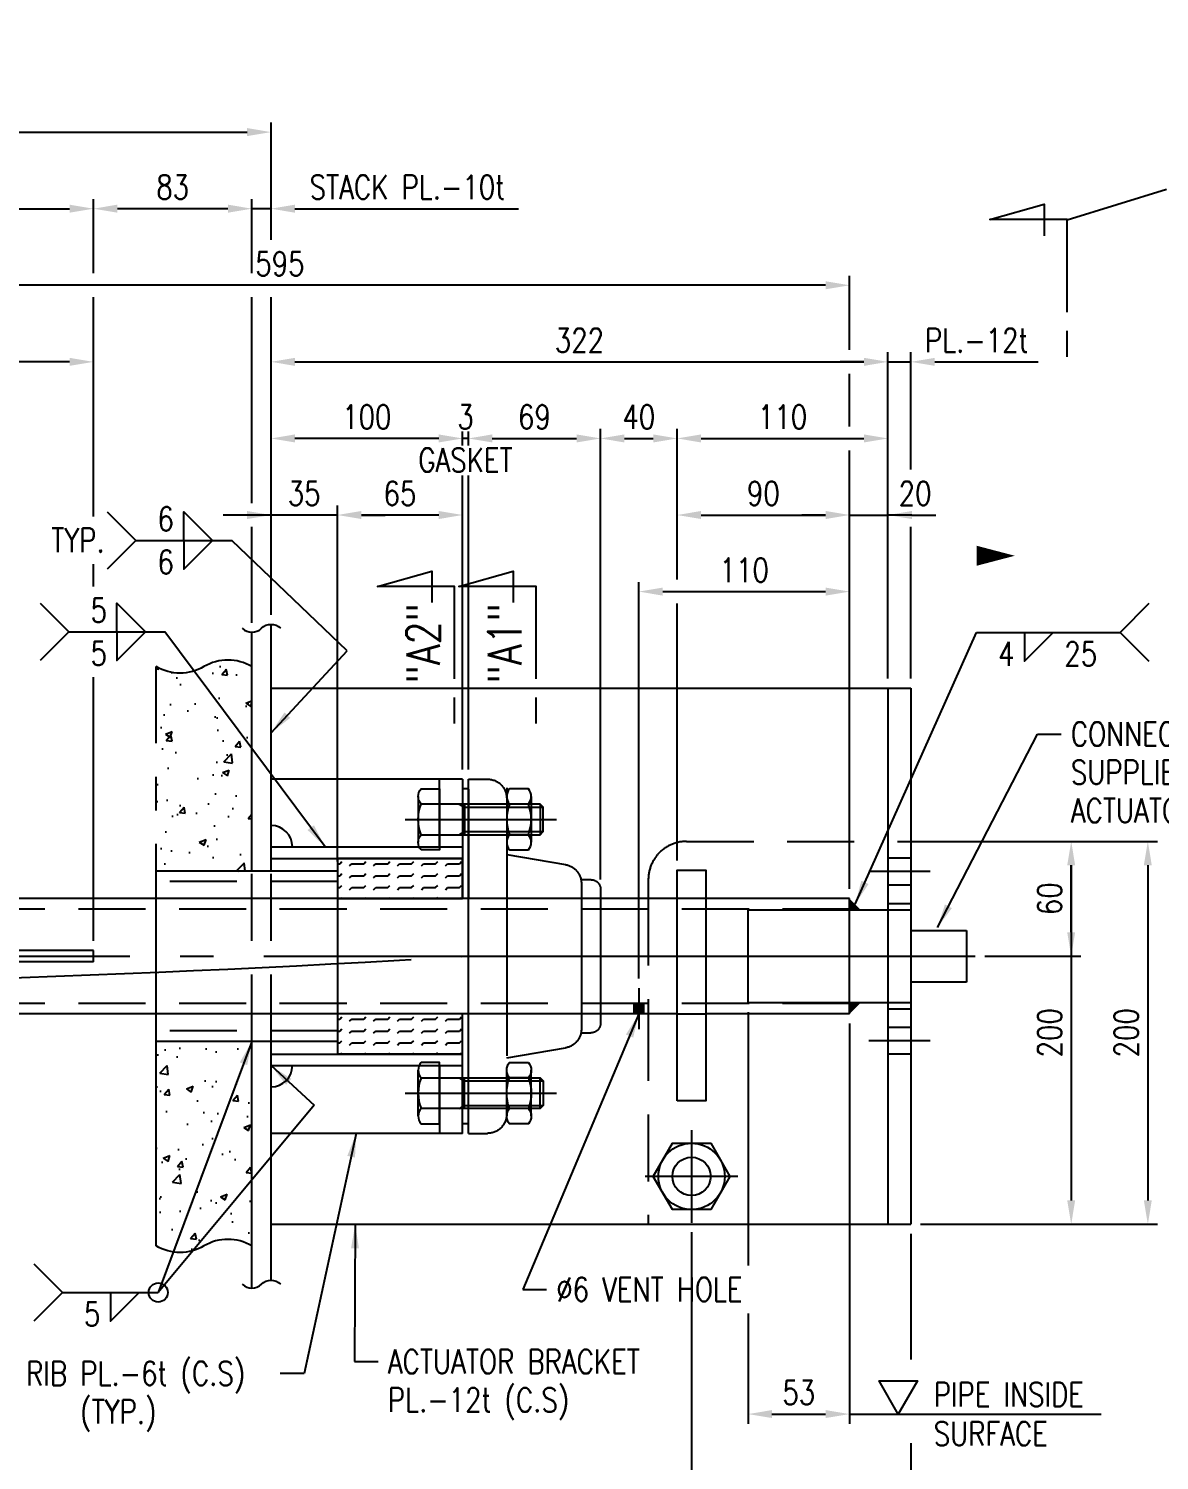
# Model space of a CAD drawing. Header units: millimetres. Extents: x 0 to 134087, y -49114 to 20834.
# Drawn here: x 86201 to 87381, y -28843 to -27347 of the extents above; entities that cross this region are included whole.
import ezdxf
from ezdxf.enums import TextEntityAlignment as Align

# ---------------------------------------------------------------- set-up
doc = ezdxf.new("R2010")
doc.units = ezdxf.units.MM
doc.header["$LTSCALE"] = 35
for name, pattern in [('FDN', [7.5, 4, -0.7, 0.7, -0.7, 0.7, -0.7]), ('JNK-CENTER', [34, 30, -1.5, 1, -1.5]), ('JNK-HIDDEN', [3, 2, -1]), ('JNK-PHANTOM', [15, 10, -1, 1, -1, 1, -1])]:
    doc.linetypes.add(name, pattern=pattern)
for name, color, linetype in [('CEN-R', 1, 'JNK-CENTER'), ('CON-C', 4, 'Continuous'), ('CON-G', 3, 'Continuous'), ('CON-W', 7, 'Continuous'), ('CON-Y', 2, 'Continuous'), ('Dim-W', 7, 'Continuous'), ('HID-Y', 2, 'JNK-HIDDEN'), ('PHA-W', 7, 'JNK-PHANTOM'), ('rev-1', 2, 'Continuous'), ('STL-OBJT', 7, 'Continuous'), ('TXT-Y', 2, 'Continuous'), ('TXTT-C', 4, 'Continuous')]:
    doc.layers.add(name, color=color, linetype=linetype)
doc.styles.add('SIMPLEX', font='simplex.shx', dxfattribs={"width": 0.8})
doc.dimstyles.new('DIM10x2', dxfattribs={"dimscale": 10, "dimtxt": 2.5, "dimasz": 2.5, "dimexe": 1, "dimexo": 1, "dimgap": 1, "dimtad": 1, "dimdec": 0, "dimlfac": 0.5, "dimdsep": 46, "dimtxsty": 'SIMPLEX', "dimcen": 0, "dimclrd": 256, "dimclre": 256, "dimclrt": 2, "dimadec": 1, "dimazin": 2, "dimtfac": 1, "dimtdec": 0, "dimtix": 1, "dimtmove": 2, "dimatfit": 3, "dimfxl": 1, "dimarcsym": 1})

# ---------------------------------------------------------------- blocks, each defined once
blk = doc.blocks.new('UCF212')
at = {"layer": 'CEN-R'}
for p, q in [((-71.5, -32.97), (-71.5, 46.09)), ((71.5, -32.97), (71.5, 46.09))]:
    blk.add_line(p, q, dxfattribs=at)
at = {"layer": 'Dim-W'}
for p, q in [((-79.5, 37.41), (-63.5, 37.41)), ((79.5, 37.41), (63.5, 37.41)), ((-83.41, 32.8), (-59.59, 32.8)), ((-79.5, 31.31), (-79.5, 21.49)), ((-63.5, 31.31), (-63.5, 21.49)), ((83.41, 32.8), (59.59, 32.8)), ((63.5, 31.31), (63.5, 21.49)), ((79.5, 31.31), (79.5, 21.49)), ((-83.41, 20), (-59.59, 20)), ((83.41, 20), (59.59, 20)), ((-79.5, -2), (-63.5, -2)), ((79.5, -2), (63.5, -2)), ((-83.41, -26.2), (-59.59, -26.2)), ((83.41, -26.2), (59.59, -26.2))]:
    blk.add_line(p, q, dxfattribs=at)
for points in [[(-63.5, -24.71), (-63.5, 37.41), (-65.1, 39.01), (-77.9, 39.01), (-79.5, 37.41), (-79.5, -24.71)], [(-79.5, -4.77), (-77.9, -2), (-77.9, 39.01)], [(-63.5, -4.77), (-65.1, -2), (-65.1, 39.01)], [(63.5, -24.71), (63.5, 37.41), (65.1, 39.01), (77.9, 39.01), (79.5, 37.41), (79.5, -24.71)], [(63.5, -4.77), (65.1, -2), (65.1, 39.01)], [(79.5, -4.77), (77.9, -2), (77.9, 39.01)]]:
    blk.add_lwpolyline(points, dxfattribs=at)
for points in [[(-55.5, 31.31, 0.372659), (-63.5, 31.31, 0.186242), (-79.5, 31.31, 0.372659), (-87.5, 31.31), (-87.5, 21.49, 0.372659), (-79.5, 21.49, 0.186242), (-63.5, 21.49, 0.372659), (-55.5, 21.49)], [(55.5, 31.31, -0.372659), (63.5, 31.31, -0.186242), (79.5, 31.31, -0.372659), (87.5, 31.31), (87.5, 21.49, -0.372659), (79.5, 21.49, -0.186242), (63.5, 21.49, -0.372659), (55.5, 21.49)], [(-55.5, -24.71, -0.372659), (-63.5, -24.71, -0.186242), (-79.5, -24.71, -0.372659), (-87.5, -24.71), (-87.5, -15), (-55.5, -15)], [(55.5, -24.71, 0.372659), (63.5, -24.71, 0.186242), (79.5, -24.71, 0.372659), (87.5, -24.71), (87.5, -15), (55.5, -15)]]:
    blk.add_lwpolyline(points, format="xyb", close=True, dxfattribs=at)
at = {"layer": 'PHA-W', "linetype": 'FDN'}
for p, q in [((35, 69), (-35, 69)), ((-40, 59), (-40, 64)), ((40, 59), (40, 64)), ((38.01, 59), (-38.01, 59)), ((-53.06, 20), (-47.87, 50.67)), ((53.06, 20), (47.87, 50.67)), ((88, 20), (-83.41, 20)), ((-92.5, 0), (-92.5, 10)), ((92.5, 0), (92.5, 10)), ((-92.5, 0), (92.5, 0))]:
    blk.add_line(p, q, dxfattribs=at)
for centre, radius, start, end in [((-35, 64), 5, 90, 180), ((35, 64), 5, 0, 90), ((-38.01, 49), 10, 90, 170.40751), ((38.01, 49), 10, 9.59249, 90), ((-82.5, 10), 10, 90, 180), ((82.5, 10), 10, 0, 90)]:
    blk.add_arc(centre, radius, start, end, dxfattribs=at)
blk = doc.blocks.new('*D1773')
at = {"layer": 'CON-W', "lineweight": -2, "transparency": 16777216}
for p, q in [((84567.3, -27602.5), (84567.3, -27445)), ((84592.3, -27455), (86428.6, -27455)), ((86453.6, -27567.5), (86453.6, -27445)), ((84567.3, -27959.2), (84567.3, -27627.5)), ((86453.6, -27959.2), (86453.6, -27627.5))]:
    blk.add_line(p, q, dxfattribs=at)
at = {"layer": 'CON-W', "transparency": 16777216}
for points in [[(84592.3, -27450.8), (84592.3, -27459.2), (84567.3, -27455)], [(86428.6, -27450.8), (86428.6, -27459.2), (86453.6, -27455)]]:
    blk.add_solid(points, dxfattribs=at)
at = {"layer": 'DEFPOINTS', "color": 0, "transparency": 16777216}
for p in [(86453.6, -27455), (84567.3, -27969.2), (86453.6, -27969.2)]:
    blk.add_point(p, dxfattribs=at)
at = {"layer": 'CON-W', "color": 2, "transparency": 16777216, "insert": (85510.4, -27425.9), "char_height": 25, "attachment_point": 5, "style": 'SIMPLEX'}
blk.add_mtext('{\\L2260} (O/O CASING PL.)', dxfattribs=at)
blk = doc.blocks.new('*D1776')
at = {"layer": 'CON-W', "lineweight": -2, "transparency": 16777216}
for p, q in [((84752.6, -27602.5), (84752.6, -27525)), ((86268.2, -27602.5), (86268.2, -27525)), ((84777.6, -27535), (86243.2, -27535)), ((84752.6, -28299.9), (84752.6, -27627.5)), ((86268.2, -27856.4), (86268.2, -27627.5)), ((86268.2, -27929.5), (86268.2, -27906.4)), ((86268.2, -28299.9), (86268.2, -28024.5))]:
    blk.add_line(p, q, dxfattribs=at)
at = {"layer": 'CON-W', "transparency": 16777216}
for points in [[(84777.6, -27530.8), (84777.6, -27539.2), (84752.6, -27535)], [(86243.2, -27530.8), (86243.2, -27539.2), (86268.2, -27535)]]:
    blk.add_solid(points, dxfattribs=at)
at = {"layer": 'DEFPOINTS', "color": 0, "transparency": 16777216}
for p in [(86268.2, -27535), (84752.6, -28309.9), (86268.2, -28309.9)]:
    blk.add_point(p, dxfattribs=at)
at = {"layer": 'CON-W', "color": 2, "transparency": 16777216, "char_height": 25, "attachment_point": 5, "style": 'SIMPLEX'}
for s, insert in [('{\\L1894}', (85510.4, -27510)), ('(ALLOW. TOL. %%P2/1000 )', (85510.4, -27564))]:
    blk.add_mtext(s, dxfattribs=dict(at, insert=insert))
blk = doc.blocks.new('*D1777')
at = {"layer": 'CON-W', "lineweight": -2, "transparency": 16777216}
for p, q in [((86433.6, -27602.5), (86433.6, -27525)), ((86453.6, -27567.5), (86453.6, -27525)), ((86408.6, -27535), (86383.6, -27535)), ((86453.6, -27535), (86433.6, -27535)), ((86478.6, -27535), (86503.6, -27535)), ((86433.6, -27842.5), (86433.6, -27627.5)), ((86453.6, -27842.5), (86453.6, -27627.5)), ((86433.6, -27967.5), (86433.6, -27867.5)), ((86453.6, -27959.2), (86453.6, -27867.5))]:
    blk.add_line(p, q, dxfattribs=at)
at = {"layer": 'CON-W', "transparency": 16777216}
for points in [[(86408.6, -27530.8), (86408.6, -27539.2), (86433.6, -27535)], [(86478.6, -27530.8), (86478.6, -27539.2), (86453.6, -27535)]]:
    blk.add_solid(points, dxfattribs=at)
at = {"layer": 'DEFPOINTS', "color": 0, "transparency": 16777216}
for p in [(86433.6, -27535), (86433.6, -27977.5), (86453.6, -27969.2)]:
    blk.add_point(p, dxfattribs=at)
at = {"layer": 'CON-W', "color": 2, "transparency": 16777216, "insert": (86595.9, -27512.5), "char_height": 25, "attachment_point": 5, "style": 'SIMPLEX'}
blk.add_mtext('STACK PL.-10t', dxfattribs=at)
blk = doc.blocks.new('*D1779')
at = {"layer": 'CON-W', "lineweight": -2, "transparency": 16777216}
for p, q in [((85868.2, -28057.6), (85868.2, -27605)), ((87057.6, -27682.5), (87057.6, -27605)), ((87032.6, -27615), (85893.2, -27615)), ((87057.6, -27762.5), (87057.6, -27707.5)), ((87057.6, -28245.6), (87057.6, -27787.5)), ((85868.2, -28199.9), (85868.2, -28147.6))]:
    blk.add_line(p, q, dxfattribs=at)
at = {"layer": 'CON-W', "transparency": 16777216}
for points in [[(85893.2, -27610.8), (85893.2, -27619.2), (85868.2, -27615)], [(87032.6, -27610.8), (87032.6, -27619.2), (87057.6, -27615)]]:
    blk.add_solid(points, dxfattribs=at)
at = {"layer": 'DEFPOINTS', "color": 0, "transparency": 16777216}
for p in [(85868.2, -27615), (85868.2, -28209.9), (87057.6, -28255.6)]:
    blk.add_point(p, dxfattribs=at)
at = {"layer": 'CON-W', "color": 2, "transparency": 16777216, "insert": (86462.9, -27592.5), "char_height": 25, "attachment_point": 5, "style": 'SIMPLEX'}
blk.add_mtext('595', dxfattribs=at)
blk = doc.blocks.new('*D1780')
at = {"layer": 'CON-W', "lineweight": -2, "transparency": 16777216}
for p, q in [((86453.6, -27959.2), (86453.6, -27765)), ((86653.6, -27782.8), (86653.6, -27765)), ((86628.6, -27775), (86478.6, -27775)), ((86653.6, -28120.9), (86653.6, -27813.6))]:
    blk.add_line(p, q, dxfattribs=at)
at = {"layer": 'CON-W', "transparency": 16777216}
for points in [[(86478.6, -27770.8), (86478.6, -27779.2), (86453.6, -27775)], [(86628.6, -27770.8), (86628.6, -27779.2), (86653.6, -27775)]]:
    blk.add_solid(points, dxfattribs=at)
at = {"layer": 'DEFPOINTS', "color": 0, "transparency": 16777216}
for p in [(86453.6, -27775), (86453.6, -27969.2), (86653.6, -28130.9)]:
    blk.add_point(p, dxfattribs=at)
at = {"layer": 'CON-W', "color": 2, "transparency": 16777216, "insert": (86553.6, -27752.5), "char_height": 25, "attachment_point": 5, "style": 'SIMPLEX'}
blk.add_mtext('100', dxfattribs=at)
blk = doc.blocks.new('*D1781')
at = {"layer": 'CON-W', "lineweight": -2, "transparency": 16777216}
for p, q in [((85868.2, -28057.6), (85868.2, -27685)), ((86243.2, -27695), (85893.2, -27695)), ((86268.2, -27856.4), (86268.2, -27685)), ((86268.2, -27929.5), (86268.2, -27906.4)), ((86268.2, -28299.9), (86268.2, -28024.5)), ((85868.2, -28199.9), (85868.2, -28147.6))]:
    blk.add_line(p, q, dxfattribs=at)
at = {"layer": 'CON-W', "transparency": 16777216}
for points in [[(85893.2, -27690.8), (85893.2, -27699.2), (85868.2, -27695)], [(86243.2, -27690.8), (86243.2, -27699.2), (86268.2, -27695)]]:
    blk.add_solid(points, dxfattribs=at)
at = {"layer": 'DEFPOINTS', "color": 0, "transparency": 16777216}
for p in [(85868.2, -27695), (85868.2, -28209.9), (86268.2, -28309.9)]:
    blk.add_point(p, dxfattribs=at)
at = {"layer": 'CON-W', "color": 2, "transparency": 16777216, "insert": (86068.2, -27672.5), "char_height": 25, "attachment_point": 5, "style": 'SIMPLEX'}
blk.add_mtext('200', dxfattribs=at)
blk = doc.blocks.new('*D1653')
at = {"layer": 'CON-W', "lineweight": -2, "transparency": 16777216}
for p, q in [((86522.9, -28217), (86522.9, -27845)), ((86653.6, -28120.9), (86653.6, -27845)), ((86628.6, -27855), (86547.9, -27855))]:
    blk.add_line(p, q, dxfattribs=at)
at = {"layer": 'CON-W', "transparency": 16777216}
for points in [[(86547.9, -27850.8), (86547.9, -27859.2), (86522.9, -27855)], [(86628.6, -27850.8), (86628.6, -27859.2), (86653.6, -27855)]]:
    blk.add_solid(points, dxfattribs=at)
at = {"layer": 'DEFPOINTS', "color": 0, "transparency": 16777216}
for p in [(86522.9, -27855), (86653.6, -28130.9), (86522.9, -28227)]:
    blk.add_point(p, dxfattribs=at)
at = {"layer": 'CON-W', "color": 2, "transparency": 16777216, "insert": (86588.2, -27832.5), "char_height": 25, "attachment_point": 5, "style": 'SIMPLEX'}
blk.add_mtext('65', dxfattribs=at)
blk = doc.blocks.new('*D1654')
at = {"layer": 'CON-W', "lineweight": -2, "transparency": 16777216}
for p, q in [((86453.6, -27959.2), (86453.6, -27845)), ((86522.9, -28217), (86522.9, -27845)), ((86428.6, -27855), (86403.6, -27855)), ((86522.9, -27855), (86453.6, -27855)), ((86547.9, -27855), (86572.9, -27855))]:
    blk.add_line(p, q, dxfattribs=at)
at = {"layer": 'CON-W', "transparency": 16777216}
for points in [[(86428.6, -27850.8), (86428.6, -27859.2), (86453.6, -27855)], [(86547.9, -27850.8), (86547.9, -27859.2), (86522.9, -27855)]]:
    blk.add_solid(points, dxfattribs=at)
at = {"layer": 'DEFPOINTS', "color": 0, "transparency": 16777216}
for p in [(86453.6, -27855), (86453.6, -27969.2), (86522.9, -28227)]:
    blk.add_point(p, dxfattribs=at)
at = {"layer": 'CON-W', "color": 2, "transparency": 16777216, "insert": (86488.2, -27832.5), "char_height": 25, "attachment_point": 5, "style": 'SIMPLEX'}
blk.add_mtext('35', dxfattribs=at)
blk = doc.blocks.new('*D1782')
at = {"layer": 'CON-W', "lineweight": -2, "transparency": 16777216}
for p, q in [((86453.6, -27959.2), (86453.6, -27685)), ((86478.6, -27695), (87072.6, -27695)), ((87097.6, -28025.9), (87097.6, -27685))]:
    blk.add_line(p, q, dxfattribs=at)
at = {"layer": 'CON-W', "transparency": 16777216}
for points in [[(86478.6, -27690.8), (86478.6, -27699.2), (86453.6, -27695)], [(87072.6, -27690.8), (87072.6, -27699.2), (87097.6, -27695)]]:
    blk.add_solid(points, dxfattribs=at)
at = {"layer": 'DEFPOINTS', "color": 0, "transparency": 16777216}
for p in [(87097.6, -27695), (86453.6, -27969.2), (87097.6, -28035.9)]:
    blk.add_point(p, dxfattribs=at)
at = {"layer": 'CON-W', "color": 2, "transparency": 16777216, "insert": (86775.6, -27672.5), "char_height": 25, "attachment_point": 5, "style": 'SIMPLEX'}
blk.add_mtext('322', dxfattribs=at)
blk = doc.blocks.new('*D1783')
at = {"layer": 'CON-W', "lineweight": -2, "transparency": 16777216}
for p, q in [((87072.6, -27695), (87047.6, -27695)), ((87097.6, -27842.5), (87097.6, -27685)), ((87097.6, -27695), (87121.6, -27695)), ((87121.6, -27807.5), (87121.6, -27685)), ((87146.6, -27695), (87171.6, -27695)), ((87097.6, -28025.9), (87097.6, -27867.5)), ((87121.6, -28025.9), (87121.6, -27867.5))]:
    blk.add_line(p, q, dxfattribs=at)
at = {"layer": 'CON-W', "transparency": 16777216}
for points in [[(87072.6, -27690.8), (87072.6, -27699.2), (87097.6, -27695)], [(87146.6, -27690.8), (87146.6, -27699.2), (87121.6, -27695)]]:
    blk.add_solid(points, dxfattribs=at)
at = {"layer": 'DEFPOINTS', "color": 0, "transparency": 16777216}
for p in [(87121.6, -27695), (87097.6, -28035.9), (87121.6, -28035.9)]:
    blk.add_point(p, dxfattribs=at)
at = {"layer": 'CON-W', "color": 2, "transparency": 16777216, "insert": (87190.3, -27672.5), "char_height": 25, "attachment_point": 5, "style": 'SIMPLEX'}
blk.add_mtext('PL.-12t', dxfattribs=at)
blk = doc.blocks.new('*D1784')
at = {"layer": 'CON-W', "lineweight": -2, "transparency": 16777216}
for p, q in [((86659.6, -27782.8), (86659.6, -27765)), ((86797.6, -28235.9), (86797.6, -27765)), ((86684.6, -27775), (86772.6, -27775)), ((86659.6, -28120.9), (86659.6, -27813.6))]:
    blk.add_line(p, q, dxfattribs=at)
at = {"layer": 'CON-W', "transparency": 16777216}
for points in [[(86684.6, -27770.8), (86684.6, -27779.2), (86659.6, -27775)], [(86772.6, -27770.8), (86772.6, -27779.2), (86797.6, -27775)]]:
    blk.add_solid(points, dxfattribs=at)
at = {"layer": 'DEFPOINTS', "color": 0, "transparency": 16777216}
for p in [(86797.6, -27775), (86659.6, -28130.9), (86797.6, -28245.9)]:
    blk.add_point(p, dxfattribs=at)
at = {"layer": 'CON-W', "color": 2, "transparency": 16777216, "insert": (86728.6, -27752.5), "char_height": 25, "attachment_point": 5, "style": 'SIMPLEX'}
blk.add_mtext('69', dxfattribs=at)
blk = doc.blocks.new('*D1785')
at = {"layer": 'CON-W', "lineweight": -2, "transparency": 16777216}
for p, q in [((86797.6, -28235.9), (86797.6, -27765)), ((86877.6, -27922.5), (86877.6, -27765)), ((86822.6, -27775), (86852.6, -27775)), ((86877.6, -28215.9), (86877.6, -27947.5))]:
    blk.add_line(p, q, dxfattribs=at)
at = {"layer": 'CON-W', "transparency": 16777216}
for points in [[(86822.6, -27770.8), (86822.6, -27779.2), (86797.6, -27775)], [(86852.6, -27770.8), (86852.6, -27779.2), (86877.6, -27775)]]:
    blk.add_solid(points, dxfattribs=at)
at = {"layer": 'DEFPOINTS', "color": 0, "transparency": 16777216}
for p in [(86877.6, -27775), (86877.6, -28225.9), (86797.6, -28245.9)]:
    blk.add_point(p, dxfattribs=at)
at = {"layer": 'CON-W', "color": 2, "transparency": 16777216, "insert": (86837.6, -27752.5), "char_height": 25, "attachment_point": 5, "style": 'SIMPLEX'}
blk.add_mtext('40', dxfattribs=at)
blk = doc.blocks.new('*D1786')
at = {"layer": 'CON-W', "lineweight": -2, "transparency": 16777216}
for p, q in [((86877.6, -27922.5), (86877.6, -27765)), ((87097.6, -28025.9), (87097.6, -27765)), ((86902.6, -27775), (87072.6, -27775)), ((86877.6, -28215.9), (86877.6, -27947.5))]:
    blk.add_line(p, q, dxfattribs=at)
at = {"layer": 'CON-W', "transparency": 16777216}
for points in [[(86902.6, -27770.8), (86902.6, -27779.2), (86877.6, -27775)], [(87072.6, -27770.8), (87072.6, -27779.2), (87097.6, -27775)]]:
    blk.add_solid(points, dxfattribs=at)
at = {"layer": 'DEFPOINTS', "color": 0, "transparency": 16777216}
for p in [(87097.6, -27775), (87097.6, -28035.9), (86877.6, -28225.9)]:
    blk.add_point(p, dxfattribs=at)
at = {"layer": 'CON-W', "color": 2, "transparency": 16777216, "insert": (86987.6, -27752.5), "char_height": 25, "attachment_point": 5, "style": 'SIMPLEX'}
blk.add_mtext('110', dxfattribs=at)
blk = doc.blocks.new('*D1787')
at = {"layer": 'CON-W', "lineweight": -2, "transparency": 16777216}
for p, q in [((86877.6, -27922.5), (86877.6, -27845)), ((87057.6, -28245.6), (87057.6, -27845)), ((86902.6, -27855), (87032.6, -27855)), ((86877.6, -28215.9), (86877.6, -27947.5))]:
    blk.add_line(p, q, dxfattribs=at)
at = {"layer": 'CON-W', "transparency": 16777216}
for points in [[(86902.6, -27850.8), (86902.6, -27859.2), (86877.6, -27855)], [(87032.6, -27850.8), (87032.6, -27859.2), (87057.6, -27855)]]:
    blk.add_solid(points, dxfattribs=at)
at = {"layer": 'DEFPOINTS', "color": 0, "transparency": 16777216}
for p in [(87057.6, -27855), (86877.6, -28225.9), (87057.6, -28255.6)]:
    blk.add_point(p, dxfattribs=at)
at = {"layer": 'CON-W', "color": 2, "transparency": 16777216, "insert": (86967.6, -27832.5), "char_height": 25, "attachment_point": 5, "style": 'SIMPLEX'}
blk.add_mtext('90', dxfattribs=at)
blk = doc.blocks.new('*D1788')
at = {"layer": 'CON-W', "lineweight": -2, "transparency": 16777216}
for p, q in [((87057.6, -28245.6), (87057.6, -27845)), ((87097.6, -28025.9), (87097.6, -27845)), ((87032.6, -27855), (87007.6, -27855)), ((87057.6, -27855), (87097.6, -27855)), ((87122.6, -27855), (87147.6, -27855))]:
    blk.add_line(p, q, dxfattribs=at)
at = {"layer": 'CON-W', "transparency": 16777216}
for points in [[(87032.6, -27850.8), (87032.6, -27859.2), (87057.6, -27855)], [(87122.6, -27850.8), (87122.6, -27859.2), (87097.6, -27855)]]:
    blk.add_solid(points, dxfattribs=at)
at = {"layer": 'DEFPOINTS', "color": 0, "transparency": 16777216}
for p in [(87097.6, -27855), (87097.6, -28035.9), (87057.6, -28255.6)]:
    blk.add_point(p, dxfattribs=at)
at = {"layer": 'CON-W', "color": 2, "transparency": 16777216, "insert": (87126, -27832.5), "char_height": 25, "attachment_point": 5, "style": 'SIMPLEX'}
blk.add_mtext('20', dxfattribs=at)
blk = doc.blocks.new('*D1660')
at = {"layer": 'CON-W', "lineweight": -2, "transparency": 16777216}
for p, q in [((87107.6, -28195.9), (87379, -28195.9)), ((87369, -28220.9), (87369, -28570.9)), ((87131.6, -28595.9), (87379, -28595.9))]:
    blk.add_line(p, q, dxfattribs=at)
at = {"layer": 'CON-W', "transparency": 16777216}
for points in [[(87364.8, -28220.9), (87373.1, -28220.9), (87369, -28195.9)], [(87364.8, -28570.9), (87373.1, -28570.9), (87369, -28595.9)]]:
    blk.add_solid(points, dxfattribs=at)
at = {"layer": 'DEFPOINTS', "color": 0, "transparency": 16777216}
for p in [(87097.6, -28195.9), (87121.6, -28595.9), (87369, -28595.9)]:
    blk.add_point(p, dxfattribs=at)
at = {"layer": 'CON-W', "color": 2, "transparency": 16777216, "insert": (87346.5, -28395.9), "char_height": 25, "attachment_point": 5, "rotation": 90, "style": 'SIMPLEX'}
blk.add_mtext('200', dxfattribs=at)
blk = doc.blocks.new('*D1661')
at = {"layer": 'CON-W', "lineweight": -2, "transparency": 16777216}
for p, q in [((87107.6, -28195.9), (87299, -28195.9)), ((87289, -28290.9), (87289, -28220.9)), ((87198.8, -28315.9), (87299, -28315.9))]:
    blk.add_line(p, q, dxfattribs=at)
at = {"layer": 'CON-W', "transparency": 16777216}
for points in [[(87284.8, -28220.9), (87293.1, -28220.9), (87289, -28195.9)], [(87284.8, -28290.9), (87293.1, -28290.9), (87289, -28315.9)]]:
    blk.add_solid(points, dxfattribs=at)
at = {"layer": 'DEFPOINTS', "color": 0, "transparency": 16777216}
for p in [(87097.6, -28195.9), (87289, -28195.9), (87188.8, -28315.9)]:
    blk.add_point(p, dxfattribs=at)
at = {"layer": 'CON-W', "color": 2, "transparency": 16777216, "insert": (87266.5, -28255.9), "char_height": 25, "attachment_point": 5, "rotation": 90, "style": 'SIMPLEX'}
blk.add_mtext('60', dxfattribs=at)
blk = doc.blocks.new('*D1662')
at = {"layer": 'CON-W', "lineweight": -2, "transparency": 16777216}
for p, q in [((87107.6, -28195.9), (87299, -28195.9)), ((87289, -28220.9), (87289, -28570.9)), ((87131.6, -28595.9), (87299, -28595.9))]:
    blk.add_line(p, q, dxfattribs=at)
at = {"layer": 'CON-W', "transparency": 16777216}
for points in [[(87284.8, -28220.9), (87293.1, -28220.9), (87289, -28195.9)], [(87284.8, -28570.9), (87293.1, -28570.9), (87289, -28595.9)]]:
    blk.add_solid(points, dxfattribs=at)
at = {"layer": 'DEFPOINTS', "color": 0, "transparency": 16777216}
for p in [(87097.6, -28195.9), (87121.6, -28595.9), (87289, -28595.9)]:
    blk.add_point(p, dxfattribs=at)
at = {"layer": 'CON-W', "color": 2, "transparency": 16777216, "insert": (87266.5, -28395.9), "char_height": 25, "attachment_point": 5, "rotation": 90, "style": 'SIMPLEX'}
blk.add_mtext('200', dxfattribs=at)
blk = doc.blocks.new('A$C701070A5')
at = {"layer": 'PHA-W', "ltscale": 0.6}
blk.add_lwpolyline([(64, -48.5), (-106, -48.5), (-106, 48.5), (64, 48.5)], close=True, dxfattribs=at)
blk.add_lwpolyline([(64, 26.95), (122, 26.95), (122, -26.95), (64, -26.95)], dxfattribs=at)
blk = doc.blocks.new('*D1791')
at = {"layer": 'CON-W', "lineweight": -2, "transparency": 16777216}
for p, q in [((86837.6, -28339.2), (86837.6, -27925)), ((86862.6, -27935), (87032.6, -27935)), ((87057.6, -28245.6), (87057.6, -27925))]:
    blk.add_line(p, q, dxfattribs=at)
at = {"layer": 'CON-W', "transparency": 16777216}
for points in [[(86862.6, -27930.8), (86862.6, -27939.2), (86837.6, -27935)], [(87032.6, -27930.8), (87032.6, -27939.2), (87057.6, -27935)]]:
    blk.add_solid(points, dxfattribs=at)
at = {"layer": 'DEFPOINTS', "color": 0, "transparency": 16777216}
for p in [(87057.6, -27935), (87057.6, -28255.6), (86837.6, -28349.2)]:
    blk.add_point(p, dxfattribs=at)
at = {"layer": 'CON-W', "color": 2, "transparency": 16777216, "insert": (86947.6, -27912.5), "char_height": 25, "attachment_point": 5, "style": 'SIMPLEX'}
blk.add_mtext('110', dxfattribs=at)
blk = doc.blocks.new('*D1792')
at = {"layer": 'CON-W', "lineweight": -2, "transparency": 16777216}
for p, q in [((86951.6, -28374.4), (86951.6, -28639)), ((87057.6, -28386.2), (87057.6, -28804.2)), ((86951.6, -28689), (86951.6, -28804.2)), ((86976.6, -28794.2), (87032.6, -28794.2))]:
    blk.add_line(p, q, dxfattribs=at)
at = {"layer": 'CON-W', "transparency": 16777216}
for points in [[(86976.6, -28790), (86976.6, -28798.3), (86951.6, -28794.2)], [(87032.6, -28790), (87032.6, -28798.3), (87057.6, -28794.2)]]:
    blk.add_solid(points, dxfattribs=at)
at = {"layer": 'DEFPOINTS', "color": 0, "transparency": 16777216}
for p in [(86951.6, -28364.4), (87057.6, -28376.2), (87057.6, -28794.2)]:
    blk.add_point(p, dxfattribs=at)
at = {"layer": 'CON-W', "color": 2, "transparency": 16777216, "insert": (87004.6, -28771.7), "char_height": 25, "attachment_point": 5, "style": 'SIMPLEX'}
blk.add_mtext('53', dxfattribs=at)
blk = doc.blocks.new('SECMARK2')
at = {"layer": 'TXTT-C'}
blk.add_line((0, 0), (-2.72, 0), dxfattribs=at)
blk.add_lwpolyline([(-4.67, 0), (-14.32, 0), (-14.32, 8.05), (-15.93, 2.38), (-12.63, 2.38)], dxfattribs=at)
at = {"layer": 'TXTT-C', "style": 'SIMPLEX', "width": 1.17}
blk.add_attdef('TAG', text='', height=3.5, dxfattribs=at).set_placement((-7.82, 1.36), align=Align.CENTER)
blk = doc.blocks.new('*D1794')
at = {"layer": 'CON-W', "lineweight": -2, "transparency": 16777216}
for p, q in [((86653.6, -27782.8), (86653.6, -27765)), ((86659.6, -27782.8), (86659.6, -27765)), ((86628.6, -27775), (86603.6, -27775)), ((86659.6, -27775), (86653.6, -27775)), ((86684.6, -27775), (86709.6, -27775)), ((86653.6, -28120.9), (86653.6, -27813.6)), ((86659.6, -28120.9), (86659.6, -27813.6))]:
    blk.add_line(p, q, dxfattribs=at)
at = {"layer": 'CON-W', "transparency": 16777216}
for points in [[(86628.6, -27770.8), (86628.6, -27779.2), (86653.6, -27775)], [(86684.6, -27770.8), (86684.6, -27779.2), (86659.6, -27775)]]:
    blk.add_solid(points, dxfattribs=at)
at = {"layer": 'DEFPOINTS', "color": 0, "transparency": 16777216}
for p in [(86653.6, -27775), (86653.6, -28130.9), (86659.6, -28130.9)]:
    blk.add_point(p, dxfattribs=at)
at = {"layer": 'CON-W', "color": 2, "transparency": 16777216, "char_height": 25, "attachment_point": 5, "style": 'SIMPLEX', "bg_fill": 3, "box_fill_scale": 1.1, "bg_fill_color": 256, "bg_fill_true_color": 13158600, "bg_fill_transparency": 0}
for s, insert in [('3', (86656.6, -27752.5)), ('GASKET', (86656.6, -27797.5))]:
    blk.add_mtext(s, dxfattribs=dict(at, insert=insert))
blk = doc.blocks.new('*D1767')
at = {"layer": 'CON-W', "lineweight": -2, "transparency": 16777216}
for p, q in [((86268.2, -27592.5), (86268.2, -27525)), ((86433.6, -27526.6), (86433.6, -27525)), ((86408.6, -27535), (86293.2, -27535))]:
    blk.add_line(p, q, dxfattribs=at)
at = {"layer": 'CON-W', "transparency": 16777216}
for points in [[(86293.2, -27530.8), (86293.2, -27539.2), (86268.2, -27535)], [(86408.6, -27530.8), (86408.6, -27539.2), (86433.6, -27535)]]:
    blk.add_solid(points, dxfattribs=at)
at = {"layer": 'DEFPOINTS', "color": 0, "transparency": 16777216}
for p in [(86268.2, -27535), (86433.6, -27536.6), (86268.2, -27602.5)]:
    blk.add_point(p, dxfattribs=at)
at = {"layer": 'CON-W', "color": 2, "transparency": 16777216, "insert": (86350.9, -27512.5), "char_height": 25, "attachment_point": 5, "style": 'SIMPLEX'}
blk.add_mtext('83', dxfattribs=at)
blk = doc.blocks.new('*D1814')
at = {"layer": 'DEFPOINTS', "color": 0, "transparency": 16777216}
for p in [(86892.6, -28594.2), (87121.6, -28595.9), (86892.6, -28889.5)]:
    blk.add_point(p, dxfattribs=at)
at = {"layer": 'Dim-W', "lineweight": -2, "transparency": 16777216}
for p, q in [((86892.6, -28604.2), (86892.6, -28899.5)), ((87121.6, -28605.9), (87121.6, -28737.3)), ((87121.6, -28824.5), (87121.6, -28899.5)), ((87096.6, -28889.5), (86917.6, -28889.5))]:
    blk.add_line(p, q, dxfattribs=at)
at = {"layer": 'Dim-W', "transparency": 16777216}
for points in [[(86917.6, -28885.3), (86917.6, -28893.7), (86892.6, -28889.5)], [(87096.6, -28885.3), (87096.6, -28893.7), (87121.6, -28889.5)]]:
    blk.add_solid(points, dxfattribs=at)
at = {"layer": 'Dim-W', "color": 2, "transparency": 16777216, "insert": (87007.1, -28867), "char_height": 25, "attachment_point": 5, "style": 'SIMPLEX'}
blk.add_mtext('115', dxfattribs=at)

msp = doc.modelspace()

# ---------------------------------------------------------------- hatches: boundary and pattern name
at = {"layer": 'Dim-W'}
h = msp.add_hatch(dxfattribs=at)
h.set_pattern_fill('AR-CONC', color=256, scale=10)
h.set_pattern_definition([(50, (83162.855, -27294.27), (71.726, -6.2752), [7.5, -82.5]), (355, (83162.855, -27294.27), (-13.8751, 75.2192), [6, -66]), (100.4514, (83168.83, -27294.79), (57.8509, 68.944), [6.374, -70.1142]), (46.1842, (83162.855, -27274.27), (106.7241, -16.552), [11.25, -123.75]), (96.6356, (83171.75, -27275.65), (93.4662, 97.412), [9.561, -105.1714]), (351.184, (83162.86, -27274.27), (93.4662, 97.412), [9, -99]), (21, (83172.855, -27279.27), (59.6907, -40.2619), [7.5, -82.5]), (326, (83172.855, -27279.27), (24.3315, 72.515), [6, -66]), (71.4514, (83177.83, -27282.62), (84.0222, 32.2531), [6.374, -70.1142]), (37.5, (83162.855, -27294.268), (1.21599, 33.28939), [0, -65.2, 0, -67, 0, -66.25]), (7.5, (83162.855, -27294.27), (26.30695, 39.44117), [0, -38.2, 0, -63.7, 0, -25.25]), (327.5, (83140.555, -27294.268), (53.38224, -2.25549), [0, -25, 0, -78, 0, -103.5]), (317.5, (83130.555, -27294.27), (58.3186, 10.0105), [0, -32.5, 0, -51.8, 0, -73.5])])
h.paths.add_polyline_path([(86333.5969, -28227.015), (86433.5969, -28227.015), (86433.5969, -28013.3256, 0.273438151), (86383.5969, -28013.3256, -0.273438151), (86333.5969, -28013.3256)])
h.paths.add_polyline_path([(86433.5969, -28404.815), (86333.5969, -28404.815), (86333.5969, -28618.5043, 0.273438151), (86383.5969, -28618.5043, -0.273438151), (86433.5969, -28618.5043)])
h = msp.add_hatch(dxfattribs=at)
h.set_pattern_fill('FLEX', color=256, scale=50)
h.set_pattern_definition([(0, (83162.855, -27294.268), (0, 12.5), [12.5, -12.5]), (45, (83175.355, -27294.268), (7e-16, 12.5), [3.125, -11.42767, 3.125, -17.67767])])
h.paths.add_polyline_path([(86653.5969, -28213.655), (86522.8753, -28213.655), (86522.8753, -28255.615), (86653.5969, -28255.615)])
h = msp.add_hatch(dxfattribs=at)
h.set_pattern_fill('FLEX', color=256, scale=50)
h.set_pattern_definition([(0, (83162.855, -27456.528), (0, 12.5), [12.5, -12.5]), (45, (83175.355, -27456.528), (7e-16, 12.5), [3.125, -11.42767, 3.125, -17.67767])])
h.paths.add_polyline_path([(86653.5969, -28375.915), (86522.8753, -28375.915), (86522.8753, -28417.875), (86653.5969, -28417.875)])

# ---------------------------------------------------------------- linework, layer by layer
for points in [[(86362.5577, -27881.559), (86362.5577, -27851.559), (86392.5577, -27881.559)], [(86362.5577, -27881.559), (86362.5577, -27911.559), (86392.5577, -27881.559)], [(86292.6615, -27976.955), (86292.6615, -27946.955), (86322.6615, -27976.955)], [(86292.6615, -27976.955), (86292.6615, -28006.955), (86322.6615, -27976.955)], [(87240.1028, -27977.5607), (87240.1028, -28007.5607), (87270.1028, -27977.5607)], [(86285.8497, -28667.168), (86285.8497, -28697.168), (86315.8497, -28667.168)]]:
    msp.add_lwpolyline(points)
at = {"layer": 'CEN-R'}
for p, q in [((87141.5969, -28227.5266), (87077.5969, -28227.5266)), ((84066.1425, -28315.915), (87188.8375, -28315.915)), ((86837.5969, -28349.215), (86837.5969, -28392.215)), ((87141.5969, -28404.3033), (87077.5969, -28404.3033)), ((86892.5961, -28497.5981), (86892.5961, -28594.2318)), ((86940.9129, -28545.915), (86844.2792, -28545.915))]:
    msp.add_line(p, q, dxfattribs=at)
msp.add_arc((85510.4431, -9098.2017), 19252.0403, 266.57798231, 273.42201769, dxfattribs=at)
at = {"layer": 'CON-C'}
msp.add_line((87284.6436, -27546.4929), (87388.4579, -27514.642), dxfattribs=at)
at = {"layer": 'CON-G'}
for p, q in [((86433.5969, -28227.015), (86433.5969, -27977.4524)), ((86453.5969, -28227.015), (86453.5969, -27969.1989)), ((86453.5969, -28035.915), (87121.5969, -28035.915)), ((87097.5969, -28035.915), (87097.5969, -28595.915)), ((87121.5969, -28035.915), (87121.5969, -28595.915)), ((86653.5969, -28130.915), (86453.5969, -28130.915)), ((86629.5969, -28201.515), (86629.5969, -28130.915)), ((86653.5969, -28130.915), (86653.5969, -28255.915)), ((86659.5969, -28140.915), (86653.5969, -28140.915)), ((86659.5969, -28490.915), (86659.5969, -28140.915)), ((86453.5969, -28201.615), (86653.5969, -28201.615)), ((86453.5969, -28213.655), (86653.5969, -28213.655)), ((86333.5969, -28404.815), (86333.5969, -28227.015)), ((86522.8753, -28227.015), (86333.5969, -28227.015)), ((86522.8753, -28227.015), (86522.8753, -28404.815)), ((86877.5969, -28255.615), (85868.2468, -28255.615)), ((87057.5969, -28255.615), (86907.5969, -28255.615)), ((87057.5969, -28376.215), (87057.5969, -28255.615)), ((86268.2468, -28309.915), (85600.1709, -28309.915)), ((86268.2468, -28321.915), (86268.2468, -28309.915)), ((86268.2468, -28321.915), (85612.1709, -28321.915)), ((86877.5969, -28376.215), (85868.2468, -28376.215)), ((86653.5969, -28500.915), (86653.5969, -28375.915)), ((87057.5969, -28376.215), (86907.5969, -28376.215)), ((86522.8753, -28404.815), (86333.5969, -28404.815)), ((86433.5969, -28662.631), (86433.5969, -28404.815)), ((86453.5969, -28654.3775), (86453.5969, -28404.815)), ((86453.5969, -28418.175), (86653.5969, -28418.175)), ((86453.5969, -28430.215), (86653.5969, -28430.215)), ((86629.5969, -28430.315), (86629.5969, -28500.915)), ((86659.5969, -28490.915), (86653.5969, -28490.915)), ((86653.5969, -28500.915), (86453.5969, -28500.915)), ((86453.5969, -28595.915), (87097.5969, -28595.915)), ((87097.5969, -28595.915), (87121.5969, -28595.915))]:
    msp.add_line(p, q, dxfattribs=at)
for points in [[(86877.5969, -28467.0638), (86877.5969, -28225.915), (86907.5969, -28225.915), (86907.5969, -28467.0638)], [(86852.5961, -28545.915), (86872.5961, -28511.2739), (86912.5961, -28511.2739), (86932.5961, -28545.915), (86912.5961, -28580.556), (86872.5961, -28580.556)]]:
    msp.add_lwpolyline(points, close=True, dxfattribs=at)
for radius in [34.641, 20]:
    msp.add_circle((86892.5961, -28545.915), radius, dxfattribs=at)
for centre, start, end in [((86453.5969, -28201.615), 0, 90), ((86453.5969, -28430.215), 270, 0)]:
    msp.add_arc(centre, 22.2581, start, end, dxfattribs=at)
at = {"layer": 'CON-W'}
for p, q in [((86503.5969, -27534.9905), (86711.8002, -27534.9905)), ((87171.5969, -27694.9905), (87254.4323, -27694.9905)), ((86453.5969, -27854.9905), (86428.5969, -27854.9905)), ((87122.5969, -27854.9905), (87097.5969, -27854.9905)), ((86312.5577, -27881.559), (86412.5577, -27881.559)), ((86533.0903, -27997.0305), (86412.5577, -27881.559)), ((86242.6615, -27976.955), (86342.6615, -27976.955)), ((87190.1028, -27977.5607), (87340.1028, -27977.5607)), ((86235.8497, -28667.168), (86335.8497, -28667.168))]:
    msp.add_line(p, q, dxfattribs=at)
for points in [[(86282.5577, -27851.559), (86312.5577, -27881.559), (86282.5577, -27911.559)], [(86212.6615, -27946.955), (86242.6615, -27976.955), (86212.6615, -28006.955)], [(87370.1028, -27947.5607), (87340.1028, -27977.5607), (87370.1028, -28007.5607)], [(86205.8497, -28637.168), (86235.8497, -28667.168), (86205.8497, -28697.168)]]:
    msp.add_lwpolyline(points, dxfattribs=at)
for points in [[(86423.5969, -27973.3256, 0.412674508), (86443.5969, -27973.3256, -0.412674508), (86463.5969, -27973.3256)], [(86433.5969, -28013.3256, 0.273438151), (86383.5969, -28013.3256, -0.273438151), (86333.5969, -28013.3256)], [(86433.5969, -28618.5043, 0.273438151), (86383.5969, -28618.5043, -0.273438151), (86333.5969, -28618.5043)], [(86423.5969, -28658.5043, 0.412674508), (86443.5969, -28658.5043, -0.412674508), (86463.5969, -28658.5043)]]:
    msp.add_lwpolyline(points, format="xyb", dxfattribs=at)
for points in [[(86653.5969, -28213.655), (86522.8753, -28213.655), (86522.8753, -28255.615), (86653.5969, -28255.615)], [(86653.5969, -28375.915), (86522.8753, -28375.915), (86522.8753, -28417.875), (86653.5969, -28417.875)]]:
    msp.add_lwpolyline(points, close=True, dxfattribs=at)
at = {"layer": 'CON-W', "const_width": 12}
msp.add_lwpolyline([(86837.5969, -28376.215), (86837.5969, -28365.215)], dxfattribs=at)
at = {"layer": 'CON-W'}
for points in [[(87057.5969, -28267.415), (87057.5969, -28255.7746), (87069.2372, -28267.415)], [(87057.5969, -28364.415), (87057.5969, -28376.0553), (87069.2372, -28364.415)]]:
    msp.add_solid(points, dxfattribs=at)
at = {"layer": 'CON-Y'}
msp.add_lwpolyline([(87108.3695, -28794.1581), (87088.3695, -28759.517), (87128.3695, -28759.517)], close=True, dxfattribs=at)
at = {"layer": 'Dim-W'}
for p, q in [((86659.5969, -28141.515), (86659.5969, -28255.915)), ((86659.5969, -28490.315), (86659.5969, -28375.915)), ((87057.5969, -28794.1581), (87320.1278, -28794.1581))]:
    msp.add_line(p, q, dxfattribs=at)
at = {"layer": 'HID-Y'}
for p, q in [((86887.4654, -28195.915), (87097.5969, -28195.915)), ((87121.5969, -28213.5266), (87097.5969, -28213.5266)), ((86433.5969, -28404.815), (86433.5969, -28227.015)), ((86453.5969, -28404.815), (86453.5969, -28227.015)), ((86847.4654, -28235.915), (86847.4654, -28255.615)), ((86522.8753, -28237.995), (86333.5969, -28237.995)), ((87121.5969, -28241.5266), (87097.5969, -28241.5266)), ((87057.5969, -28266.615), (85868.2468, -28266.615)), ((86847.4654, -28255.615), (86847.4654, -28376.215)), ((86907.5969, -28255.615), (86877.5969, -28255.615)), ((87097.5969, -28260.915), (87121.5969, -28260.915)), ((87057.5969, -28365.215), (85868.2468, -28365.215)), ((87097.5969, -28370.915), (87121.5969, -28370.915)), ((86847.4654, -28376.215), (86847.4654, -28595.915)), ((86877.5969, -28376.215), (86907.5969, -28376.215)), ((86522.8753, -28393.835), (86333.5969, -28393.835)), ((87121.5969, -28390.3033), (87097.5969, -28390.3033)), ((87121.5969, -28418.3033), (87097.5969, -28418.3033))]:
    msp.add_line(p, q, dxfattribs=at)
msp.add_arc((86887.4654, -28235.915), 40, 90, 180, dxfattribs=at)
at = {"layer": 'PHA-W'}
msp.add_line((86333.5969, -28618.5043), (86333.5969, -28013.3256), dxfattribs=at)
at = {"layer": 'STL-OBJT'}
for p, q in [((87253.6303, -28083.7601), (87278.6303, -28083.7601)), ((86716.3394, -28663.9723), (86741.3394, -28663.9723)), ((86540.5765, -28739.3313), (86565.5765, -28739.3313)), ((86488.1326, -28751.6657), (86463.1326, -28751.6657))]:
    msp.add_line(p, q, dxfattribs=at)
msp.add_lwpolyline([(87190.1028, -27977.5607, 0, 0, 0), (87190.1028, -27897.5607, 21, 0, 0), (87230.1028, -27897.5607, 0, 0, 0)], format="xyseb", dxfattribs=at)
msp.add_circle((86335.8497, -28667.168), 10, dxfattribs=at)

# ---------------------------------------------------------------- block references
at = {"layer": 'CON-W'}
msp.add_blockref('A$C701070A5', (87057.5969, -28315.915), dxfattribs=at)
at = {"layer": 'Dim-W', "xscale": -10, "yscale": 10, "zscale": 10, "rotation": 90}
msp.add_blockref('SECMARK2', (87284.6436, -27689.6596), dxfattribs=at)
at = {"layer": 'Dim-W'}
ref = msp.add_blockref('SECMARK2', (86730.2187, -28072.8047), dxfattribs=dict(at, xscale=-10, yscale=10, zscale=10, rotation=90))
ref.add_attrib('TAG', '"A1"', (86715.034, -28030.9936), dxfattribs={"layer": 'CON-C', "height": 35, "rotation": 90, "style": 'SIMPLEX', "width": 0.8})
at = {"layer": 'rev-1', "xscale": -2, "yscale": 2, "zscale": 2, "rotation": 270}
msp.add_blockref('UCF212', (86659.5969, -28315.915), dxfattribs=at)

# ---------------------------------------------------------------- texts
at = {"layer": 'CON-W', "color": 2, "style": 'SIMPLEX', "width": 0.8}
for s, p in [('6', (86335.0577, -27871.559)), ('6', (86335.0577, -27916.559)), ('5', (86265.1615, -27966.955)), ('5', (86265.1615, -28011.955)), ('4', (87212.6028, -28012.5607)), ('25', (87281.7661, -28012.5607)), ('5', (86258.3497, -28702.168))]:
    msp.add_text(s, height=25, dxfattribs=at).set_placement(p)
at = {"layer": 'STL-OBJT', "color": 2, "style": 'SIMPLEX', "width": 0.8}
for s, p in [('CONNECTION COUPLING', (87288.6303, -28096.2601)), ('SUPPLIED BY ', (87288.6303, -28136.2601)), ('ACTUATOR VENDOR', (87288.6303, -28176.2601)), ('%%C6 VENT HOLE', (86751.3394, -28676.4723)), ('ACTUATOR BRACKET', (86575.5765, -28751.8313)), ('RIB PL.-6t (C.S)', (86197.8945, -28764.1657)), ('(TYP.)', (86254.3664, -28804.1657)), ('PL.-12t (C.S)', (86575.5765, -28791.8313))]:
    msp.add_text(s, height=25, dxfattribs=at).set_placement(p)
at = {"layer": 'TXT-Y', "style": 'SIMPLEX', "width": 0.8}
for s, p in [('TYP.', (86224.1752, -27881.359)), ('PIPE INSIDE', (87145.4487, -28773.6581)), ('SURFACE', (87145.4487, -28814.6581))]:
    msp.add_text(s, height=25, dxfattribs=at).set_placement(p, align=Align.MIDDLE_LEFT)

# ---------------------------------------------------------------- dimensions: what is measured, and where the dimension line sits
at = {"layer": 'CON-W'}
for base, p1, p2, text, picture, middle in [((86453.5969, -27454.9905), (84567.2893, -27969.1989), (86453.5969, -27969.1989), '{\\L2260} (O/O CASING PL.)', '*D1773', (85510.4431, -27425.9428)), ((86268.2468, -27534.9905), (84752.6394, -28309.915), (86268.2468, -28309.915), '{\\L1894}\\X(ALLOW. TOL. %%P2/1000 )', '*D1776', (85510.4431, -27534.9905))]:
    dim = msp.add_linear_dim(base=base, p1=p1, p2=p2, text=text, dimstyle='DIM10x2', dxfattribs=at)
    dim.commit()
    dim.dimension.update_dxf_attribs({"geometry": picture, "text_midpoint": middle})
dim = msp.add_linear_dim(base=(86433.5969, -27534.9905), p1=(86453.5969, -27969.1989), p2=(86433.5969, -27977.4524), angle=180, text='STACK PL.-<>t', dimstyle='DIM10x2', dxfattribs=at)
dim.commit()
dim.dimension.update_dxf_attribs({"geometry": '*D1777', "text_midpoint": (86595.9088, -27512.4905), "dimtype": 160})
for base, p1, p2, angle, picture, middle in [((86268.2468, -27534.9905), (86433.5969, -27536.553), (86268.2468, -27602.4905), 180, '*D1767', (86350.9218, -27512.4905)), ((85868.2468, -27614.9905), (87057.5969, -28255.615), (85868.2468, -28209.915), 180, '*D1779', (86462.9218, -27592.4905)), ((85868.2468, -27694.9905), (86268.2468, -28309.915), (85868.2468, -28209.915), 180, '*D1781', (86068.2468, -27672.4905)), ((86453.5969, -27774.9905), (86653.5969, -28130.915), (86453.5969, -27969.1989), 180, '*D1780', (86553.5969, -27752.4905)), ((86453.5969, -27854.9905), (86522.8753, -28227.015), (86453.5969, -27969.1989), 180, '*D1654', (86488.2361, -27832.4905)), ((86522.8753, -27854.9905), (86653.5969, -28130.915), (86522.8753, -28227.015), 180, '*D1653', (86588.2361, -27832.4905)), ((87368.9531, -28595.915), (87097.5969, -28195.915), (87121.5969, -28595.915), 90, '*D1660', (87346.4531, -28395.915)), ((87288.9531, -28195.915), (87188.8375, -28315.915), (87097.5969, -28195.915), 90, '*D1661', (87266.4531, -28255.915)), ((87288.9531, -28595.915), (87097.5969, -28195.915), (87121.5969, -28595.915), 90, '*D1662', (87266.4531, -28395.915))]:
    dim = msp.add_linear_dim(base=base, p1=p1, p2=p2, angle=angle, dimstyle='DIM10x2', dxfattribs=at)
    dim.commit()
    dim.dimension.update_dxf_attribs({"geometry": picture, "text_midpoint": middle})
for base, p1, p2, picture, middle in [((87097.5969, -27694.9905), (86453.5969, -27969.1989), (87097.5969, -28035.915), '*D1782', (86775.5969, -27672.4905)), ((86797.5969, -27774.9905), (86659.5969, -28130.915), (86797.5969, -28245.915), '*D1784', (86728.5969, -27752.4905)), ((86877.5969, -27774.9905), (86797.5969, -28245.915), (86877.5969, -28225.915), '*D1785', (86837.5969, -27752.4905)), ((87097.5969, -27774.9905), (86877.5969, -28225.915), (87097.5969, -28035.915), '*D1786', (86987.5969, -27752.4905)), ((87057.5969, -27854.9905), (86877.5969, -28225.915), (87057.5969, -28255.615), '*D1787', (86967.5969, -27832.4905)), ((87057.5969, -27934.9905), (86837.5969, -28349.215), (87057.5969, -28255.615), '*D1791', (86947.5969, -27912.4905)), ((87057.5969, -28794.1581), (86951.5969, -28364.415), (87057.5969, -28376.215), '*D1792', (87004.5969, -28771.6581))]:
    dim = msp.add_linear_dim(base=base, p1=p1, p2=p2, dimstyle='DIM10x2', dxfattribs=at)
    dim.commit()
    dim.dimension.update_dxf_attribs({"geometry": picture, "text_midpoint": middle})
dim = msp.add_linear_dim(base=(87121.5969, -27694.9905), p1=(87097.5969, -28035.915), p2=(87121.5969, -28035.915), text='PL.-<>t', dimstyle='DIM10x2', dxfattribs=at)
dim.commit()
dim.dimension.update_dxf_attribs({"geometry": '*D1783', "text_midpoint": (87190.2517, -27672.4905), "dimtype": 160})
dim = msp.add_linear_dim(base=(87097.5969, -27854.9905), p1=(87057.5969, -28255.615), p2=(87097.5969, -28035.915), dimstyle='DIM10x2', dxfattribs=at)
dim.commit()
dim.dimension.update_dxf_attribs({"geometry": '*D1788', "text_midpoint": (87125.975, -27832.4905), "dimtype": 160})
at = {"layer": 'Dim-W'}
dim = msp.add_linear_dim(base=(86892.5961, -28889.5064), p1=(87121.5969, -28595.915), p2=(86892.5961, -28594.2318), angle=180, dimstyle='DIM10x2', dxfattribs=at)
dim.commit()
dim.dimension.update_dxf_attribs({"geometry": '*D1814', "text_midpoint": (87007.0965, -28867.0064)})

# ---------------------------------------------------------------- leaders
at = {"layer": 'CON-W'}
for points in [[(86453.5969, -28082.3928), (86533.0903, -27997.0305)], [(86837.5969, -28376.215), (86716.3394, -28663.9723)]]:
    msp.add_leader(points, dimstyle='DIM10x2', override={"dimgap": 1, "dimtad": 0}, dxfattribs=at)
at = {"layer": 'STL-OBJT'}
for points in [[(86509.988, -28201.615), (86342.6615, -27976.955)], [(87063.4171, -28261.5948), (87190.1028, -27977.5607)], [(87149.3374, -28285.9644), (87253.6303, -28083.7601)], [(86433.5969, -28404.815), (86335.8497, -28667.168)], [(86453.5969, -28430.215), (86498.4894, -28471.351), (86335.8497, -28667.168)], [(86542.5238, -28500.915), (86488.1326, -28751.6657)], [(86541.3992, -28595.915), (86540.5765, -28739.3313)]]:
    msp.add_leader(points, dimstyle='DIM10x2', dxfattribs=at)

# ---------------------------------------------------------------- next in the draw order: dimensions: what is measured, and where the dimension line sits
at = {"layer": 'CON-W'}
dim = msp.add_linear_dim(base=(86653.5969, -27774.9905), p1=(86659.5969, -28130.915), p2=(86653.5969, -28130.915), angle=180, text='<>\\XGASKET', dimstyle='DIM10x2', override={"dimtfill": 1}, dxfattribs=at)
dim.commit()
dim.dimension.update_dxf_attribs({"geometry": '*D1794', "text_midpoint": (86656.5969, -27774.9905)})

# ---------------------------------------------------------------- next in the draw order: block references
at = {"layer": 'Dim-W'}
ref = msp.add_blockref('SECMARK2', (86645.1187, -28072.8047), dxfattribs=dict(at, xscale=-10, yscale=10, zscale=10, rotation=90))
ref.add_attrib('TAG', '"A2"', (86629.934, -28030.9936), dxfattribs={"layer": 'CON-C', "height": 35, "rotation": 90, "style": 'SIMPLEX', "width": 0.8})

doc.saveas('drawing.dxf')
